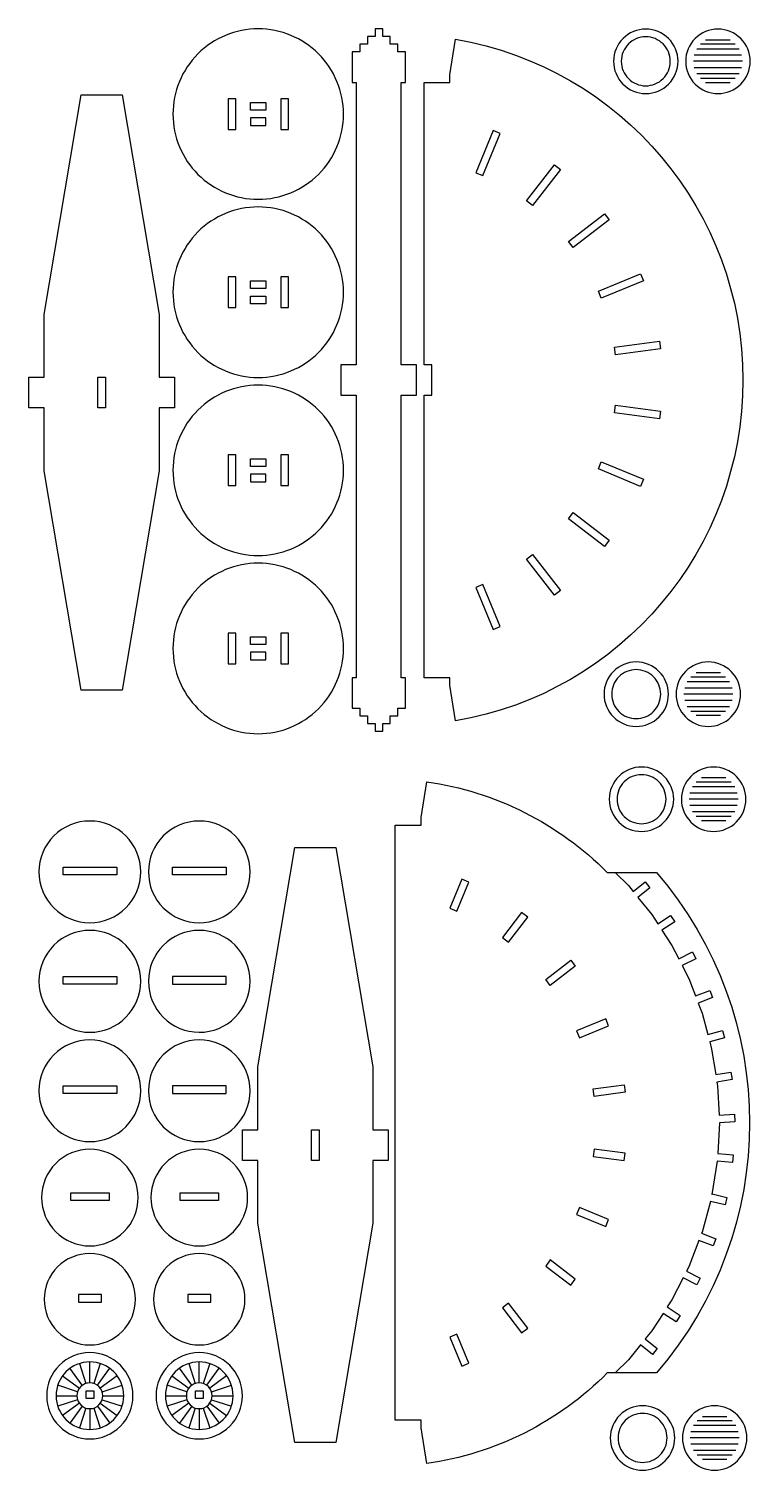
# Model space of a CAD drawing. Extents: x -2059 to 808, y -700 to 435.
# Drawn here: x 243 to 808, y -694 to 435 of the extents above; entities that cross this region are included whole.
import ezdxf

# ---------------------------------------------------------------- set-up
doc = ezdxf.new("R2010")
doc.units = 0
doc.header["$MEASUREMENT"] = 0
doc.layers.add('CUT', color=18, linetype='CONTINUOUS')
doc.layers.add('ENGRAVE', color=1, linetype='CONTINUOUS')

msp = doc.modelspace()

# ---------------------------------------------------------------- linework, layer by layer
at = {"layer": 'CUT'}
for points in [[(422.3, 435.1, 0.414214), (355.5, 368.3, 0.414214), (422.3, 301.6, 0.414214), (489.1, 368.3, 0.414214)], [(725.9, 434.9, 0.414214), (700.7, 409.7, 0.414214), (725.9, 384.4, 0.414214), (751.2, 409.7, 0.414214)], [(782.4, 434.9, 0.414214), (757.2, 409.7, 0.414214), (782.4, 384.4, 0.414214), (807.7, 409.7, 0.414214)], [(576.9, -107.1), (572.5, -79.2), (572.5, -73.2), (552.3, -73.2), (552.3, 148), (558.3, 148), (558.3, 172), (552.3, 172), (552.3, 393.1), (572.5, 393.1), (572.5, 399.1), (576.9, 427, -0.843117)], [(725.9, 428.9, 0.414214), (706.7, 409.7, 0.414214), (725.9, 390.5, 0.414214), (745.1, 409.7, 0.414214)], [(422.3, 295.6, 0.414214), (355.5, 228.8, 0.414214), (422.3, 162, 0.414214), (489.1, 228.8, 0.414214)], [(422.3, 156, 0.414214), (355.5, 89.3, 0.414214), (422.3, 22.5, 0.414214), (489.1, 89.3, 0.414214)], [(422.3, 16.5, 0.414214), (355.5, -50.3, 0.414214), (422.3, -117.1, 0.414214), (489.1, -50.3, 0.414214)], [(718.4, -60.9, 0.414214), (693.2, -86.1, 0.414214), (718.4, -111.4, 0.414214), (743.7, -86.1, 0.414214)], [(718.4, -66.9, 0.414214), (699.2, -86.1, 0.414214), (718.4, -105.3, 0.414214), (737.6, -86.1, 0.414214)], [(774.9, -60.9, 0.414214), (749.7, -86.1, 0.414214), (774.9, -111.4, 0.414214), (800.2, -86.1, 0.414214)], [(722.6, -143.2, 0.414214), (697.3, -168.4, 0.414214), (722.6, -193.7, 0.414214), (747.8, -168.4, 0.414214)], [(779.1, -143.2, 0.414214), (753.8, -168.4, 0.414214), (779.1, -193.7, 0.414214), (804.3, -168.4, 0.414214)], [(734.3, -617.9), (695.8, -617.9, -0.163707), (554.3, -688.9), (549.9, -661), (549.9, -655), (529.7, -655), (529.7, -188.7), (549.9, -188.7), (549.9, -182.7), (554.3, -154.8, -0.163804), (695.8, -225.9), (734.3, -225.9, -0.371837)], [(722.6, -149.2, 0.414214), (703.4, -168.4, 0.414214), (722.6, -187.6, 0.414214), (741.8, -168.4, 0.414214)], [(290.4, -185.5, 0.414214), (250.5, -225.4, 0.414214), (290.4, -265.2, 0.414214), (330.3, -225.4, 0.414214)], [(376.1, -185.5, 0.414214), (336.3, -225.4, 0.414214), (376.1, -265.2, 0.414214), (416, -225.4, 0.414214)], [(290.4, -271.2, 0.414214), (250.5, -311.1, 0.414214), (290.4, -351, 0.414214), (330.3, -311.1, 0.414214)], [(376.1, -271.2, 0.414214), (336.3, -311.1, 0.414214), (376.1, -351, 0.414214), (416, -311.1, 0.414214)], [(290.4, -357, 0.414214), (250.5, -396.8, 0.414214), (290.4, -436.7, 0.414214), (330.3, -396.8, 0.414214)], [(376.1, -357, 0.414214), (336.3, -396.8, 0.414214), (376.1, -436.7, 0.414214), (416, -396.8, 0.414214)], [(290.4, -442.7, 0.414214), (252.6, -480.5, 0.414214), (290.4, -518.4, 0.414214), (328.2, -480.5, 0.414214)], [(376.1, -442.7, 0.414214), (338.3, -480.5, 0.414214), (376.1, -518.4, 0.414214), (414, -480.5, 0.414214)], [(290.4, -524.4, 0.414214), (254.6, -560.2, 0.414214), (290.4, -596, 0.414214), (326.2, -560.2, 0.414214)], [(376.1, -524.4, 0.414214), (340.3, -560.2, 0.414214), (376.1, -596, 0.414214), (411.9, -560.2, 0.414214)], [(290.4, -602, 0.414214), (256.6, -635.8, 0.414214), (290.4, -669.6, 0.414214), (324.2, -635.8, 0.414214)], [(376.1, -602, 0.414214), (342.3, -635.8, 0.414214), (376.1, -669.6, 0.414214), (409.9, -635.8, 0.414214)], [(723.4, -643.6, 0.414214), (698.1, -668.8, 0.414214), (723.4, -694.1, 0.414214), (748.6, -668.8, 0.414214)], [(779.9, -643.6, 0.414214), (754.6, -668.8, 0.414214), (779.9, -694.1, 0.414214), (805.1, -668.8, 0.414214)], [(723.4, -649.6, 0.414214), (704.2, -668.8, 0.414214), (723.4, -688, 0.414214), (742.6, -668.8, 0.414214)]]:
    msp.add_lwpolyline(points, format="xyb", close=True, dxfattribs=at)
for points in [[(495.8, -97.2), (501.8, -97.2), (501.8, -103.2), (507.8, -103.2), (507.8, -109.2), (513.8, -109.2), (513.8, -115.2), (519.8, -115.2), (519.8, -109.2), (525.8, -109.2), (525.8, -103.2), (531.8, -103.2), (531.8, -97.2), (537.8, -97.2), (537.8, -73.2), (534.3, -73.2), (534.3, 148), (546.3, 148), (546.3, 172), (534.3, 172), (534.3, 393.1), (537.8, 393.1), (537.8, 417.1), (531.8, 417.1), (531.8, 423.1), (525.8, 423.1), (525.8, 429.1), (519.8, 429.1), (519.8, 435.1), (513.8, 435.1), (513.8, 429.1), (507.8, 429.1), (507.8, 423.1), (501.8, 423.1), (501.8, 417.1), (495.8, 417.1), (495.8, 393.1), (499.1, 393.1), (499.1, 172), (487.1, 172), (487.1, 148), (499.1, 148), (499.1, -73.2), (495.8, -73.2)], [(283.6, -83.1), (254.6, 88.9), (254.6, 138.1), (242.6, 138.1), (242.6, 162.1), (254.6, 162.1), (254.6, 211.3), (283.6, 383.3), (315.8, 383.3), (344.8, 211.3), (344.8, 162.1), (356.8, 162.1), (356.8, 138.1), (344.8, 138.1), (344.8, 88.9), (315.8, -83.1)], [(398.7, 380.3), (398.7, 356.3), (404.7, 356.3), (404.7, 380.3)], [(416.3, 371.3), (416.3, 377.3), (428.3, 377.3), (428.3, 371.3)], [(445.9, 356.3), (445.9, 380.3), (439.9, 380.3), (439.9, 356.3)], [(416.3, 365.3), (416.3, 359.3), (428.3, 359.3), (428.3, 365.3)], [(606.4, 355.4), (592.7, 322.4), (598.3, 320.1), (611.9, 353.1)], [(632.6, 300.3), (654.3, 328.6), (659, 324.9), (637.3, 296.7)], [(665.4, 268.6), (693.6, 290.3), (697.3, 285.6), (669, 263.9)], [(398.7, 240.8), (398.7, 216.8), (404.7, 216.8), (404.7, 240.8)], [(416.3, 231.8), (416.3, 237.8), (428.3, 237.8), (428.3, 231.8)], [(445.9, 216.8), (445.9, 240.8), (439.9, 240.8), (439.9, 216.8)], [(691.1, 224), (688.8, 229.6), (721.8, 243.2), (724.1, 237.7)], [(416.3, 225.8), (428.3, 225.8), (428.3, 219.8), (416.3, 219.8)], [(702.2, 179.8), (701.4, 185.7), (736.7, 190.4), (737.5, 184.4)], [(296.7, 138.1), (296.7, 162.1), (302.7, 162.1), (302.7, 138.1)], [(701.4, 134.2), (702.2, 140.2), (737.5, 135.5), (736.7, 129.6)], [(398.7, 101.3), (398.7, 77.3), (404.7, 77.3), (404.7, 101.3)], [(416.3, 92.3), (416.3, 98.3), (428.3, 98.3), (428.3, 92.3)], [(445.9, 77.3), (445.9, 101.3), (439.9, 101.3), (439.9, 77.3)], [(688.8, 90.4), (691.1, 95.9), (724.1, 82.3), (721.8, 76.7)], [(416.3, 86.3), (416.3, 80.3), (428.3, 80.3), (428.3, 86.3)], [(665.4, 51.3), (669, 56.1), (697.3, 34.4), (693.6, 29.6)], [(632.6, 19.6), (637.3, 23.3), (659, -5), (654.3, -8.6)], [(611.9, -33.1), (598.3, -0.2), (592.7, -2.5), (606.4, -35.4)], [(398.7, -38.3), (398.7, -62.3), (404.7, -62.3), (404.7, -38.3)], [(416.3, -47.3), (416.3, -41.3), (428.3, -41.3), (428.3, -47.3)], [(445.9, -62.3), (445.9, -38.3), (439.9, -38.3), (439.9, -62.3)], [(416.3, -53.3), (416.3, -59.3), (428.3, -59.3), (428.3, -53.3)], [(451.1, -672.5), (422, -500.6), (422, -451.4), (410, -451.4), (410, -427.4), (422, -427.4), (422, -378.2), (451.1, -206.2), (483.2, -206.2), (512.2, -378.2), (512.2, -427.4), (524.2, -427.4), (524.2, -451.4), (512.2, -451.4), (512.2, -500.6), (483.2, -672.5)], [(269.5, -227.6), (269.5, -221.6), (311.5, -221.6), (311.5, -227.6)], [(355.2, -227.6), (355.2, -221.6), (397.2, -221.6), (397.2, -227.6)], [(572.4, -253.9), (577.9, -256.2), (587.4, -233.4), (581.8, -231.1)], [(613.6, -276.8), (618.4, -280.4), (633.4, -260.8), (628.6, -257.2)], [(651.1, -314.3), (647.5, -309.6), (667.1, -294.5), (670.7, -299.3)], [(269.5, -313.3), (269.5, -307.3), (311.5, -307.3), (311.5, -313.3)], [(355.2, -313.3), (397.2, -313.3), (397.2, -307.3), (355.2, -307.3)], [(674, -355.5), (696.8, -346.1), (694.5, -340.5), (671.7, -350)], [(269.5, -399.1), (269.5, -393.1), (311.5, -393.1), (311.5, -399.1)], [(355.2, -399.1), (397.2, -399.1), (397.2, -393.1), (355.2, -393.1)], [(685.5, -401.3), (684.7, -395.3), (709.1, -392.1), (709.9, -398)], [(464.1, -427.4), (470.1, -427.4), (470.1, -451.4), (464.1, -451.4)], [(684.7, -448.4), (709.1, -451.6), (709.9, -445.7), (685.5, -442.5)], [(305.5, -482.8), (275.5, -482.8), (275.5, -476.8), (305.5, -476.8)], [(391.2, -482.8), (361.2, -482.8), (361.2, -476.8), (391.2, -476.8)], [(671.7, -493.7), (694.5, -503.2), (696.8, -497.6), (674, -488.2)], [(647.5, -534.2), (667.1, -549.2), (670.7, -544.4), (651.1, -529.4)], [(281.5, -562.4), (299.5, -562.4), (299.5, -556.4), (281.5, -556.4)], [(367.2, -562.4), (385.2, -562.4), (385.2, -556.4), (367.2, -556.4)], [(628.6, -586.5), (633.4, -582.9), (618.4, -563.3), (613.6, -567)], [(581.8, -612.6), (587.4, -610.3), (577.9, -587.6), (572.4, -589.9)], [(287.5, -632), (293.5, -632), (293.5, -638), (287.5, -638)], [(373.2, -638), (373.2, -632), (379.2, -632), (379.2, -638)]]:
    msp.add_lwpolyline(points, close=True, dxfattribs=at)
at = {"layer": 'ENGRAVE'}
for points in [[(799.1, 419.3), (765.8, 419.3)], [(768.9, 423.3), (796, 423.3)], [(792, 426.3), (772.8, 426.3)], [(801.7, 409.7), (763.2, 409.7)], [(763.9, 414.7), (801, 414.7)], [(801, 404.7), (763.9, 404.7)], [(765.8, 400.1), (799.1, 400.1)], [(796, 396.1), (768.9, 396.1)], [(772.8, 393.1), (792, 393.1)], [(791.6, -76.5), (758.3, -76.5)], [(761.3, -72.5), (788.5, -72.5)], [(784.5, -69.5), (765.3, -69.5)], [(794.1, -86.1), (755.7, -86.1)], [(756.4, -81.1), (793.5, -81.1)], [(793.5, -91.1), (756.4, -91.1)], [(758.3, -95.7), (791.6, -95.7)], [(788.5, -99.7), (761.3, -99.7)], [(765.3, -102.7), (784.5, -102.7)], [(765.5, -154.8), (792.7, -154.8)], [(788.7, -151.8), (769.5, -151.8)], [(798.3, -168.4), (759.9, -168.4)], [(760.5, -163.5), (797.6, -163.5)], [(795.7, -158.8), (762.4, -158.8)], [(797.6, -173.4), (760.5, -173.4)], [(762.4, -178), (795.7, -178)], [(792.7, -182), (765.5, -182)], [(769.5, -185.1), (788.7, -185.1)], [(702, -225.9), (712.3, -236.1), (716, -240.8), (725.4, -233.2), (729.2, -237.9), (719.8, -245.4), (730.6, -258.7), (735.4, -266.1), (745.4, -259.6), (748.7, -264.6), (738.6, -271.1), (746.4, -283.1), (751.7, -293.5), (762.4, -288), (765.1, -293.4), (754.4, -298.8), (759.6, -309), (764.8, -322.5), (776, -318.2), (778.1, -323.8), (766.9, -328.1), (770, -336.1), (774.5, -352.8), (786.1, -349.7), (787.6, -355.5), (776.1, -358.6), (777.5, -364.2), (780.7, -384.1), (792.5, -382.2), (793.5, -388.1), (781.6, -390), (782.1, -392.9), (783.3, -415.9), (795.3, -415.2), (795.6, -421.2), (783.6, -421.9), (782.3, -446.1), (794.3, -447), (793.8, -453), (781.9, -452.1), (777.7, -478.2), (777.9, -477.7), (789.5, -480.5), (788.1, -486.3), (776.5, -483.5), (770, -507.6), (769.7, -508.5), (780.9, -512.8), (778.7, -518.4), (767.5, -514.1), (759.6, -534.8), (757.9, -538.1), (768.6, -543.6), (765.8, -548.9), (755.1, -543.5), (746.4, -560.6), (742.8, -566.2), (752.8, -572.8), (749.6, -577.8), (739.5, -571.3), (730.6, -585), (725.5, -591.3), (734.8, -598.8), (731.1, -603.5), (721.7, -595.9), (712.3, -607.6), (702, -617.9)], [(290.4, -625.7), (290.4, -609.3)], [(376.1, -625.7), (376.1, -609.3)], [(269, -620.2), (282.2, -629.8)], [(284.5, -627.6), (274.8, -614.3)], [(282.2, -610.6), (287.3, -626.2)], [(298.6, -610.6), (293.5, -626.2)], [(296.3, -627.6), (306, -614.3)], [(311.8, -620.2), (298.6, -629.8)], [(354.7, -620.2), (368, -629.8)], [(370.2, -627.6), (360.6, -614.3)], [(367.9, -610.6), (373, -626.2)], [(384.3, -610.6), (379.2, -626.2)], [(382, -627.6), (391.7, -614.3)], [(397.5, -620.2), (384.3, -629.8)], [(280.8, -632.6), (265.2, -627.6)], [(300, -632.6), (315.6, -627.6)], [(366.5, -632.6), (350.9, -627.6)], [(385.7, -632.6), (401.3, -627.6)], [(263.9, -635.8), (280.3, -635.8)], [(280.8, -638.9), (265.2, -643.9)], [(282.2, -641.7), (269, -651.3)], [(298.6, -641.7), (311.8, -651.3)], [(300, -638.9), (315.6, -643.9)], [(300.5, -635.8), (316.9, -635.8)], [(349.6, -635.8), (366, -635.8)], [(366.5, -638.9), (350.9, -643.9)], [(368, -641.7), (354.7, -651.3)], [(384.3, -641.7), (397.5, -651.3)], [(385.7, -638.9), (401.3, -643.9)], [(386.2, -635.8), (402.6, -635.8)], [(284.5, -643.9), (274.8, -657.2)], [(287.3, -645.4), (282.2, -660.9)], [(290.4, -645.9), (290.4, -662.2)], [(293.5, -645.4), (298.6, -660.9)], [(296.3, -643.9), (306, -657.2)], [(370.2, -643.9), (360.6, -657.2)], [(373, -645.4), (367.9, -660.9)], [(376.1, -645.9), (376.1, -662.2)], [(379.2, -645.4), (384.3, -660.9)], [(382, -643.9), (391.7, -657.2)], [(789.5, -652.2), (770.3, -652.2)], [(761.3, -663.9), (798.4, -663.9)], [(796.5, -659.2), (763.3, -659.2)], [(766.3, -655.3), (793.5, -655.3)], [(799.1, -668.8), (760.7, -668.8)], [(798.4, -673.8), (761.3, -673.8)], [(763.3, -678.4), (796.5, -678.4)], [(793.5, -682.4), (766.3, -682.4)], [(770.3, -685.5), (789.5, -685.5)]]:
    msp.add_lwpolyline(points, dxfattribs=at)
for points in [[(290.4, -609.3, 0.414214), (263.9, -635.8, 0.414214), (290.4, -662.2, 0.414214), (316.9, -635.8, 0.414214)], [(376.1, -609.3, 0.414214), (349.6, -635.8, 0.414214), (376.1, -662.2, 0.414214), (402.6, -635.8, 0.414214)], [(290.4, -625.7, 0.414214), (280.3, -635.8, 0.414214), (290.4, -645.9, 0.414214), (300.5, -635.8, 0.414214)], [(376.1, -625.7, 0.414214), (366, -635.8, 0.414214), (376.1, -645.9, 0.414214), (386.2, -635.8, 0.414214)]]:
    msp.add_lwpolyline(points, format="xyb", close=True, dxfattribs=at)

doc.saveas('drawing.dxf')
